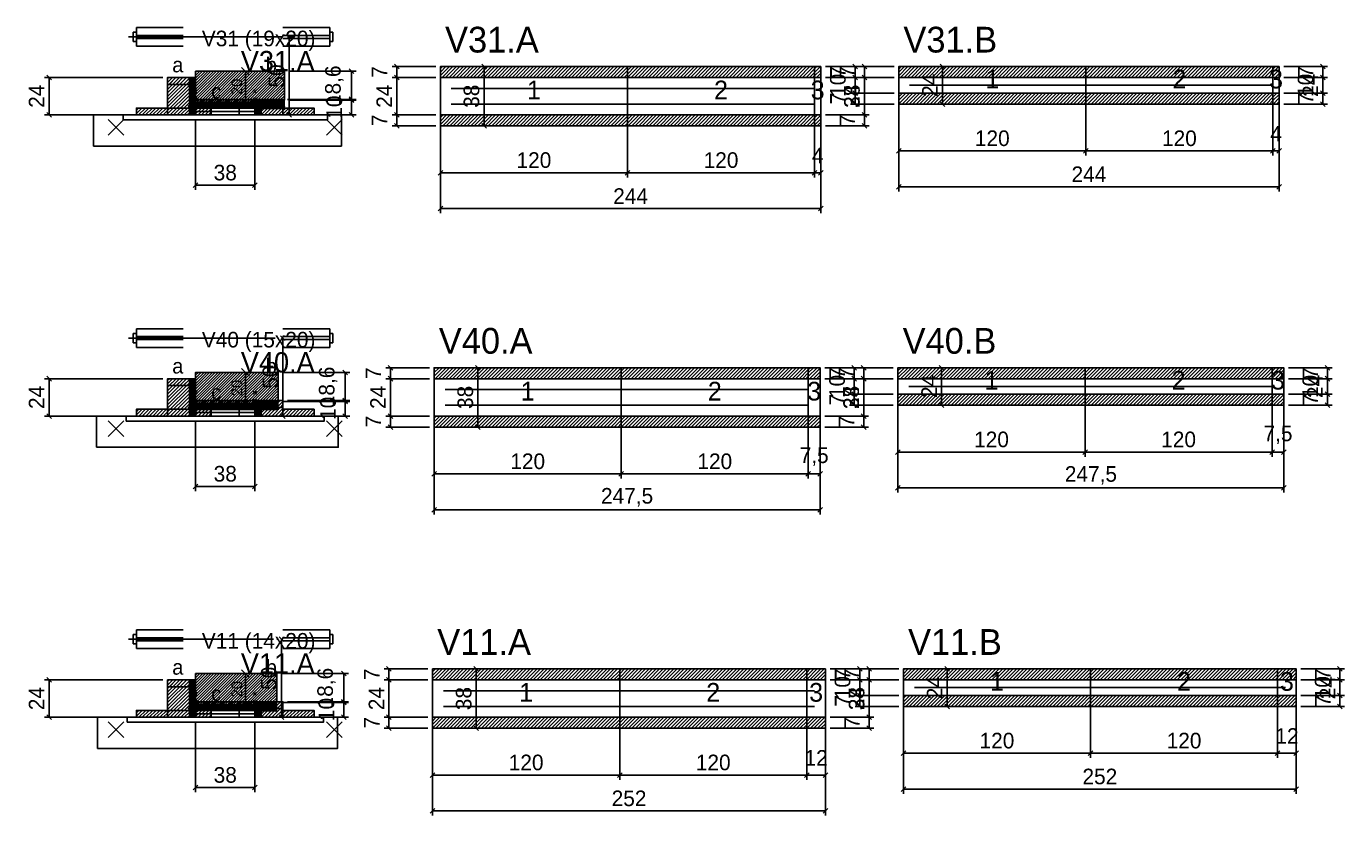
# Model space of a CAD drawing. Extents: x -9000 to 3070, y -7421 to 1250.
# Drawn here: x -69 to 777, y -7421 to -6915 of the extents above; entities that cross this region are included whole.
import ezdxf
from ezdxf.enums import TextEntityAlignment as Align

# ---------------------------------------------------------------- set-up
doc = ezdxf.new("R2010")
doc.units = 0
for name, color, linetype in [('5', 5, 'Continuous'), ('BARRA_ANCORAGEM', 126, 'Continuous'), ('barrote', 126, 'Continuous'), ('CONCRETO', 251, 'Continuous'), ('COTA', 241, 'Continuous'), ('Cota Seção (2x)', 241, 'Continuous'), ('detalhes', 7, 'Continuous'), ('Hachura', 251, 'Continuous'), ('HACHURACONCRETO', 251, 'Continuous'), ('Madeira', 126, 'Continuous'), ('NOMENCLATURA', 7, 'Continuous'), ('Painéis', 200, 'Continuous'), ('presilha', 224, 'Continuous'), ('SARR_2.2x5', 40, 'Continuous'), ('SARR_2.2x7', 40, 'Continuous'), ('SARRAFO_2_2X7', 40, 'Continuous'), ('SCO-___-LAJ', 224, 'Continuous'), ('TENSOR', 224, 'Continuous'), ('Texto Seção', 7, 'Continuous')]:
    doc.layers.add(name, color=color, linetype=linetype)
doc.dimstyles.new('PAINEL', dxfattribs={"dimtxt": 10, "dimasz": 3, "dimexe": 3, "dimexo": 3, "dimgap": 3, "dimtad": 1, "dimblk": 'OBLIQUE', "dimblk1": 'OBLIQUE', "dimcen": 2.5, "dimclrd": 4, "dimclre": 4, "dimclrt": 240, "dimazin": 3, "dimtfac": 1, "dimtmove": 0, "dimatfit": 3})
doc.dimstyles.new('SECAO2X', dxfattribs={"dimtxt": 7, "dimasz": 5, "dimexe": 3, "dimexo": 3, "dimgap": 2, "dimtad": 3, "dimblk": 'OBLIQUE', "dimblk1": 'OBLIQUE', "dimcen": 2.5, "dimclrd": 4, "dimclre": 4, "dimclrt": 1, "dimazin": 3, "dimtfac": 1, "dimtmove": 0, "dimatfit": 3})

# ---------------------------------------------------------------- blocks, each defined once
blk = doc.blocks.new('PAR_ESQ')
for p, q in [((-1, -1), (1, 1)), ((-1, 1), (1, -1))]:
    blk.add_line(p, q)
blk = doc.blocks.new('PAR_FUNDO_ESQ')
for p, q in [((-1, -1), (1, 1)), ((-1, 1), (1, -1))]:
    blk.add_line(p, q)
blk = doc.blocks.new('PAR_FUNDO_DIR')
for p, q in [((-1, -1), (1, 1)), ((-1, 1), (1, -1))]:
    blk.add_line(p, q)
blk = doc.blocks.new('par_int_esq')
for p, q in [((-1, -1), (1, 1)), ((-1, 1), (1, -1))]:
    blk.add_line(p, q)
blk = doc.blocks.new('par_int_dir')
for p, q in [((-1, -1), (1, 1)), ((-1, 1), (1, -1))]:
    blk.add_line(p, q)
blk = doc.blocks.new('_OBLIQUE')
at = {"color": 0, "linetype": 'BYBLOCK'}
blk.add_line((-0.5, -0.5), (0.5, 0.5), dxfattribs=at)

msp = doc.modelspace()

# ---------------------------------------------------------------- hatches: boundary and pattern name
at = {"layer": 'COTA'}
h = msp.add_hatch(dxfattribs=at)
h.set_pattern_fill('ANSI31', scale=0.5)
h.paths.add_polyline_path([(197, -6948), (317, -6948), (317, -6941), (197, -6941)])
h = msp.add_hatch(dxfattribs=at)
h.set_pattern_fill('ANSI31', scale=0.5)
h.paths.add_polyline_path([(317, -6948), (437, -6948), (437, -6941), (317, -6941)])
h = msp.add_hatch(dxfattribs=at)
h.set_pattern_fill('ANSI31', scale=0.5)
h.paths.add_polyline_path([(437, -6948), (441, -6948), (441, -6941), (437, -6941)])
h = msp.add_hatch(dxfattribs=at)
h.set_pattern_fill('ANSI31', scale=0.5)
h.paths.add_polyline_path([(491, -6948), (611, -6948), (611, -6941), (491, -6941)])
h = msp.add_hatch(dxfattribs=at)
h.set_pattern_fill('ANSI31', scale=0.5)
h.paths.add_polyline_path([(611, -6948), (731, -6948), (731, -6941), (611, -6941)])
h = msp.add_hatch(dxfattribs=at)
h.set_pattern_fill('ANSI31', scale=0.5)
h.paths.add_polyline_path([(731, -6948), (735, -6948), (735, -6941), (731, -6941)])
h = msp.add_hatch(dxfattribs=at)
h.set_pattern_fill('ANSI31', scale=0.4)
h.paths.add_polyline_path([(40, -6964), (40, -6944), (97, -6944), (97, -6962.6), (78, -6962.6), (78, -6964)])
h = msp.add_hatch(dxfattribs=at)
h.set_pattern_fill('ANSI31', scale=0.5)
h.paths.add_polyline_path([(491, -6965), (611, -6965), (611, -6958), (491, -6958)])
h = msp.add_hatch(dxfattribs=at)
h.set_pattern_fill('ANSI31', scale=0.5)
h.paths.add_polyline_path([(611, -6965), (731, -6965), (731, -6958), (611, -6958)])
h = msp.add_hatch(dxfattribs=at)
h.set_pattern_fill('ANSI31', scale=0.5)
h.paths.add_polyline_path([(731, -6965), (735, -6965), (735, -6958), (731, -6958)])
h = msp.add_hatch(dxfattribs=at)
h.set_pattern_fill('ANSI31', scale=0.5)
h.paths.add_polyline_path([(197, -6979), (317, -6979), (317, -6972), (197, -6972)])
h = msp.add_hatch(dxfattribs=at)
h.set_pattern_fill('ANSI31', scale=0.5)
h.paths.add_polyline_path([(317, -6979), (437, -6979), (437, -6972), (317, -6972)])
h = msp.add_hatch(dxfattribs=at)
h.set_pattern_fill('ANSI31', scale=0.5)
h.paths.add_polyline_path([(437, -6979), (441, -6979), (441, -6972), (437, -6972)])
h = msp.add_hatch(dxfattribs=at)
h.set_pattern_fill('ANSI31', scale=0.5)
h.paths.add_polyline_path([(193, -7141), (313, -7141), (313, -7134), (193, -7134)])
h = msp.add_hatch(dxfattribs=at)
h.set_pattern_fill('ANSI31', scale=0.5)
h.paths.add_polyline_path([(313, -7141), (433, -7141), (433, -7134), (313, -7134)])
h = msp.add_hatch(dxfattribs=at)
h.set_pattern_fill('ANSI31', scale=0.5)
h.paths.add_polyline_path([(433, -7141), (440.5, -7141), (440.5, -7134), (433, -7134)])
h = msp.add_hatch(dxfattribs=at)
h.set_pattern_fill('ANSI31', scale=0.5)
h.paths.add_polyline_path([(490.5, -7141), (610.5, -7141), (610.5, -7134), (490.5, -7134)])
h = msp.add_hatch(dxfattribs=at)
h.set_pattern_fill('ANSI31', scale=0.5)
h.paths.add_polyline_path([(610.5, -7141), (730.5, -7141), (730.5, -7134), (610.5, -7134)])
h = msp.add_hatch(dxfattribs=at)
h.set_pattern_fill('ANSI31', scale=0.5)
h.paths.add_polyline_path([(730.5, -7141), (738, -7141), (738, -7134), (730.5, -7134)])
h = msp.add_hatch(dxfattribs=at)
h.set_pattern_fill('ANSI31', scale=0.4)
h.paths.add_polyline_path([(40, -7157), (40, -7137), (93, -7137), (93, -7155.6), (78, -7155.6), (78, -7157)])
h = msp.add_hatch(dxfattribs=at)
h.set_pattern_fill('ANSI31', scale=0.5)
h.paths.add_polyline_path([(490.5, -7158), (610.5, -7158), (610.5, -7151), (490.5, -7151)])
h = msp.add_hatch(dxfattribs=at)
h.set_pattern_fill('ANSI31', scale=0.5)
h.paths.add_polyline_path([(610.5, -7158), (730.5, -7158), (730.5, -7151), (610.5, -7151)])
h = msp.add_hatch(dxfattribs=at)
h.set_pattern_fill('ANSI31', scale=0.5)
h.paths.add_polyline_path([(730.5, -7158), (738, -7158), (738, -7151), (730.5, -7151)])
h = msp.add_hatch(dxfattribs=at)
h.set_pattern_fill('ANSI31', scale=0.5)
h.paths.add_polyline_path([(193, -7172), (313, -7172), (313, -7165), (193, -7165)])
h = msp.add_hatch(dxfattribs=at)
h.set_pattern_fill('ANSI31', scale=0.5)
h.paths.add_polyline_path([(313, -7172), (433, -7172), (433, -7165), (313, -7165)])
h = msp.add_hatch(dxfattribs=at)
h.set_pattern_fill('ANSI31', scale=0.5)
h.paths.add_polyline_path([(433, -7172), (440.5, -7172), (440.5, -7165), (433, -7165)])
h = msp.add_hatch(dxfattribs=at)
h.set_pattern_fill('ANSI31', scale=0.4)
h.paths.add_polyline_path([(40, -7350), (40, -7330), (92, -7330), (92, -7348.6), (78, -7348.6), (78, -7350)])
h = msp.add_hatch(dxfattribs=at)
h.set_pattern_fill('ANSI31', scale=0.5)
h.paths.add_polyline_path([(192, -7334), (312, -7334), (312, -7327), (192, -7327)])
h = msp.add_hatch(dxfattribs=at)
h.set_pattern_fill('ANSI31', scale=0.5)
h.paths.add_polyline_path([(312, -7334), (432, -7334), (432, -7327), (312, -7327)])
h = msp.add_hatch(dxfattribs=at)
h.set_pattern_fill('ANSI31', scale=0.5)
h.paths.add_polyline_path([(432, -7334), (444, -7334), (444, -7327), (432, -7327)])
h = msp.add_hatch(dxfattribs=at)
h.set_pattern_fill('ANSI31', scale=0.5)
h.paths.add_polyline_path([(494, -7334), (614, -7334), (614, -7327), (494, -7327)])
h = msp.add_hatch(dxfattribs=at)
h.set_pattern_fill('ANSI31', scale=0.5)
h.paths.add_polyline_path([(614, -7334), (734, -7334), (734, -7327), (614, -7327)])
h = msp.add_hatch(dxfattribs=at)
h.set_pattern_fill('ANSI31', scale=0.5)
h.paths.add_polyline_path([(734, -7334), (746, -7334), (746, -7327), (734, -7327)])
h = msp.add_hatch(dxfattribs=at)
h.set_pattern_fill('ANSI31', scale=0.5)
h.paths.add_polyline_path([(494, -7351), (614, -7351), (614, -7344), (494, -7344)])
h = msp.add_hatch(dxfattribs=at)
h.set_pattern_fill('ANSI31', scale=0.5)
h.paths.add_polyline_path([(614, -7351), (734, -7351), (734, -7344), (614, -7344)])
h = msp.add_hatch(dxfattribs=at)
h.set_pattern_fill('ANSI31', scale=0.5)
h.paths.add_polyline_path([(734, -7351), (746, -7351), (746, -7344), (734, -7344)])
h = msp.add_hatch(dxfattribs=at)
h.set_pattern_fill('ANSI31', scale=0.5)
h.paths.add_polyline_path([(192, -7365), (312, -7365), (312, -7358), (192, -7358)])
h = msp.add_hatch(dxfattribs=at)
h.set_pattern_fill('ANSI31', scale=0.5)
h.paths.add_polyline_path([(312, -7365), (432, -7365), (432, -7358), (312, -7358)])
h = msp.add_hatch(dxfattribs=at)
h.set_pattern_fill('ANSI31', scale=0.5)
h.paths.add_polyline_path([(432, -7365), (444, -7365), (444, -7358), (432, -7358)])
at = {"layer": 'Hachura'}
h = msp.add_hatch(dxfattribs=at)
h.set_pattern_fill('ANSI31', scale=0.5)
h.paths.add_polyline_path([(22, -6972), (36, -6972), (36, -6948), (22, -6948)])
h = msp.add_hatch(dxfattribs=at)
h.set_pattern_fill('ANSI31', scale=0.5)
h.paths.add_polyline_path([(22, -6952.4), (36, -6952.4), (36, -6948), (22, -6948)])
h = msp.add_hatch(dxfattribs=at)
h.set_pattern_fill('SOLID')
h.paths.add_polyline_path([(36, -6972), (40, -6972), (40, -6948), (36, -6948)])
h = msp.add_hatch(dxfattribs=at)
h.set_pattern_fill('SOLID')
h.paths.add_polyline_path([(40, -6967.6), (78, -6967.6), (78, -6964), (40, -6964)])
h = msp.add_hatch(dxfattribs=at)
h.set_pattern_fill('SOLID')
h.paths.add_polyline_path([(78, -6972), (82, -6972), (82, -6962), (78, -6962)])
h = msp.add_hatch(dxfattribs=at)
h.set_pattern_fill('SOLID')
h.paths.add_polyline_path([(78, -6962), (97, -6962), (97, -6968), (78, -6968)])
h = msp.add_hatch(dxfattribs=at)
h.set_pattern_fill('ANSI31', scale=0.5)
h.paths.add_polyline_path([(82, -6972), (96, -6972), (96, -6962), (82, -6962)])
h = msp.add_hatch(dxfattribs=at)
h.set_pattern_fill('ANSI31', scale=0.5)
h.paths.add_polyline_path([(82, -6966.4), (96, -6966.4), (96, -6962), (82, -6962)])
h = msp.add_hatch(dxfattribs=at)
h.set_pattern_fill('ANSI31', scale=0.5)
h.paths.add_polyline_path([(2, -6972), (22, -6972), (22, -6967.6), (2, -6967.6)])
h = msp.add_hatch(dxfattribs=at)
h.set_pattern_fill('ANSI31', scale=0.5)
h.paths.add_polyline_path([(40, -6972), (50, -6972), (50, -6967.6), (40, -6967.6)])
h = msp.add_hatch(dxfattribs=at)
h.set_pattern_fill('ANSI31', scale=0.5)
h.paths.add_polyline_path([(96, -6972), (116, -6972), (116, -6967.6), (96, -6967.6)])
h = msp.add_hatch(dxfattribs=at)
h.set_pattern_fill('ANSI31', scale=0.5)
h.paths.add_polyline_path([(22, -7165), (36, -7165), (36, -7141), (22, -7141)])
h = msp.add_hatch(dxfattribs=at)
h.set_pattern_fill('ANSI31', scale=0.5)
h.paths.add_polyline_path([(22, -7145.4), (36, -7145.4), (36, -7141), (22, -7141)])
h = msp.add_hatch(dxfattribs=at)
h.set_pattern_fill('SOLID')
h.paths.add_polyline_path([(36, -7165), (40, -7165), (40, -7141), (36, -7141)])
h = msp.add_hatch(dxfattribs=at)
h.set_pattern_fill('ANSI31', scale=0.5)
h.paths.add_polyline_path([(2, -7165), (22, -7165), (22, -7160.6), (2, -7160.6)])
h = msp.add_hatch(dxfattribs=at)
h.set_pattern_fill('SOLID')
h.paths.add_polyline_path([(40, -7160.6), (78, -7160.6), (78, -7157), (40, -7157)])
h = msp.add_hatch(dxfattribs=at)
h.set_pattern_fill('ANSI31', scale=0.5)
h.paths.add_polyline_path([(40, -7165), (50, -7165), (50, -7160.6), (40, -7160.6)])
h = msp.add_hatch(dxfattribs=at)
h.set_pattern_fill('SOLID')
h.paths.add_polyline_path([(78, -7165), (82, -7165), (82, -7155), (78, -7155)])
h = msp.add_hatch(dxfattribs=at)
h.set_pattern_fill('SOLID')
h.paths.add_polyline_path([(78, -7155), (93, -7155), (93, -7161), (78, -7161)])
h = msp.add_hatch(dxfattribs=at)
h.set_pattern_fill('ANSI31', scale=0.5)
h.paths.add_polyline_path([(82, -7165), (96, -7165), (96, -7155), (82, -7155)])
h = msp.add_hatch(dxfattribs=at)
h.set_pattern_fill('ANSI31', scale=0.5)
h.paths.add_polyline_path([(82, -7159.4), (96, -7159.4), (96, -7155), (82, -7155)])
h = msp.add_hatch(dxfattribs=at)
h.set_pattern_fill('ANSI31', scale=0.5)
h.paths.add_polyline_path([(96, -7165), (116, -7165), (116, -7160.6), (96, -7160.6)])
h = msp.add_hatch(dxfattribs=at)
h.set_pattern_fill('ANSI31', scale=0.5)
h.paths.add_polyline_path([(22, -7358), (36, -7358), (36, -7334), (22, -7334)])
h = msp.add_hatch(dxfattribs=at)
h.set_pattern_fill('ANSI31', scale=0.5)
h.paths.add_polyline_path([(22, -7338.4), (36, -7338.4), (36, -7334), (22, -7334)])
h = msp.add_hatch(dxfattribs=at)
h.set_pattern_fill('SOLID')
h.paths.add_polyline_path([(36, -7358), (40, -7358), (40, -7334), (36, -7334)])
h = msp.add_hatch(dxfattribs=at)
h.set_pattern_fill('ANSI31', scale=0.5)
h.paths.add_polyline_path([(2, -7358), (22, -7358), (22, -7353.6), (2, -7353.6)])
h = msp.add_hatch(dxfattribs=at)
h.set_pattern_fill('SOLID')
h.paths.add_polyline_path([(40, -7353.6), (78, -7353.6), (78, -7350), (40, -7350)])
h = msp.add_hatch(dxfattribs=at)
h.set_pattern_fill('ANSI31', scale=0.5)
h.paths.add_polyline_path([(40, -7358), (50, -7358), (50, -7353.6), (40, -7353.6)])
h = msp.add_hatch(dxfattribs=at)
h.set_pattern_fill('SOLID')
h.paths.add_polyline_path([(78, -7358), (82, -7358), (82, -7348), (78, -7348)])
h = msp.add_hatch(dxfattribs=at)
h.set_pattern_fill('SOLID')
h.paths.add_polyline_path([(78, -7348), (92, -7348), (92, -7354), (78, -7354)])
h = msp.add_hatch(dxfattribs=at)
h.set_pattern_fill('ANSI31', scale=0.5)
h.paths.add_polyline_path([(82, -7358), (96, -7358), (96, -7348), (82, -7348)])
h = msp.add_hatch(dxfattribs=at)
h.set_pattern_fill('ANSI31', scale=0.5)
h.paths.add_polyline_path([(82, -7352.4), (96, -7352.4), (96, -7348), (82, -7348)])
h = msp.add_hatch(dxfattribs=at)
h.set_pattern_fill('ANSI31', scale=0.5)
h.paths.add_polyline_path([(96, -7358), (116, -7358), (116, -7353.6), (96, -7353.6)])
at = {"layer": 'HACHURACONCRETO'}
h = msp.add_hatch(dxfattribs=at)
h.set_pattern_fill('ANSI31', scale=0.3)
h.paths.add_polyline_path([(40, -6967.6), (78, -6967.6), (78, -6962), (40, -6962)])
h = msp.add_hatch(dxfattribs=at)
h.set_pattern_fill('ANSI31', scale=0.3)
h.paths.add_polyline_path([(40, -7160.6), (78, -7160.6), (78, -7155), (40, -7155)])
h = msp.add_hatch(dxfattribs=at)
h.set_pattern_fill('ANSI31', scale=0.3)
h.paths.add_polyline_path([(40, -7353.6), (78, -7353.6), (78, -7348), (40, -7348)])

# ---------------------------------------------------------------- linework, layer by layer
for p, q in [((2, -6916), (32, -6916)), ((2, -6916), (2, -6928)), ((96, -6916), (126, -6916)), ((126, -6916), (126, -6928)), ((0, -6919), (0, -6925)), ((2, -6919), (0, -6919)), ((2, -6925), (0, -6925)), ((2, -6921), (32, -6921)), ((2, -6923), (32, -6923)), ((96, -6921), (126, -6921)), ((96, -6923), (126, -6923)), ((126, -6919), (128, -6919)), ((126, -6925), (128, -6925)), ((128, -6919), (128, -6925)), ((2, -6928), (32, -6928)), ((96, -6928), (126, -6928)), ((2, -7109), (32, -7109)), ((2, -7109), (2, -7121)), ((96, -7109), (126, -7109)), ((126, -7109), (126, -7121)), ((0, -7112), (0, -7118)), ((2, -7112), (0, -7112)), ((2, -7118), (0, -7118)), ((2, -7114), (32, -7114)), ((2, -7116), (32, -7116)), ((96, -7114), (126, -7114)), ((96, -7116), (126, -7116)), ((126, -7112), (128, -7112)), ((126, -7118), (128, -7118)), ((128, -7112), (128, -7118)), ((2, -7121), (32, -7121)), ((96, -7121), (126, -7121)), ((0, -7305), (0, -7311)), ((2, -7305), (0, -7305)), ((2, -7302), (32, -7302)), ((2, -7302), (2, -7314)), ((96, -7302), (126, -7302)), ((126, -7302), (126, -7314)), ((126, -7305), (128, -7305)), ((128, -7305), (128, -7311)), ((2, -7311), (0, -7311)), ((2, -7307), (32, -7307)), ((2, -7309), (32, -7309)), ((2, -7314), (32, -7314)), ((96, -7307), (126, -7307)), ((96, -7309), (126, -7309)), ((96, -7314), (126, -7314)), ((126, -7311), (128, -7311))]:
    msp.add_line(p, q)
at = {"layer": 'BARRA_ANCORAGEM'}
for p, q in [((40, -6964.3), (78, -6964.3)), ((40, -6966.3), (40, -6964.3)), ((40, -6966.3), (78, -6966.3)), ((78, -6966.3), (78, -6964.3)), ((40, -6967.7), (78, -6967.7)), ((40, -6969.7), (40, -6967.7)), ((40, -6969.7), (78, -6969.7)), ((78, -6969.7), (78, -6967.7)), ((40, -7157.3), (78, -7157.3)), ((40, -7159.3), (40, -7157.3)), ((40, -7159.3), (78, -7159.3)), ((40, -7160.7), (78, -7160.7)), ((40, -7162.7), (40, -7160.7)), ((78, -7159.3), (78, -7157.3)), ((78, -7162.7), (78, -7160.7)), ((40, -7162.7), (78, -7162.7)), ((40, -7350.3), (78, -7350.3)), ((40, -7352.3), (40, -7350.3)), ((40, -7352.3), (78, -7352.3)), ((40, -7353.7), (78, -7353.7)), ((40, -7355.7), (40, -7353.7)), ((40, -7355.7), (78, -7355.7)), ((78, -7352.3), (78, -7350.3)), ((78, -7355.7), (78, -7353.7))]:
    msp.add_line(p, q, dxfattribs=at)
at = {"layer": 'barrote'}
for points in [[(-25.5, -6992), (133.5, -6992), (133.5, -6972), (-25.5, -6972)], [(-23.5, -7185), (131.5, -7185), (131.5, -7165), (-23.5, -7165)], [(-23, -7378), (131, -7378), (131, -7358), (-23, -7358)]]:
    msp.add_lwpolyline(points, close=True, dxfattribs=at)
at = {"layer": 'CONCRETO'}
for points in [[(40, -6964), (40, -6944), (97, -6944), (97, -6962.6), (78, -6962.6), (78, -6964)], [(40, -7157), (40, -7137), (93, -7137), (93, -7155.6), (78, -7155.6), (78, -7157)], [(40, -7350), (40, -7330), (92, -7330), (92, -7348.6), (78, -7348.6), (78, -7350)]]:
    msp.add_lwpolyline(points, close=True, dxfattribs=at)
at = {"layer": 'HACHURACONCRETO'}
for points in [[(40, -6967.6), (78, -6967.6), (78, -6962), (40, -6962)], [(40, -7160.6), (78, -7160.6), (78, -7155), (40, -7155)], [(40, -7353.6), (78, -7353.6), (78, -7348), (40, -7348)]]:
    msp.add_lwpolyline(points, close=True, dxfattribs=at)
at = {"layer": 'Madeira'}
for points in [[(22, -6972), (36, -6972), (36, -6948), (22, -6948)], [(22, -6952.4), (36, -6952.4), (36, -6948), (22, -6948)], [(82, -6972), (96, -6972), (96, -6962), (82, -6962)], [(82, -6966.4), (96, -6966.4), (96, -6962), (82, -6962)], [(2, -6972), (22, -6972), (22, -6967.6), (2, -6967.6)], [(22, -6972), (36, -6972), (36, -6967.6), (22, -6967.6)], [(40, -6972), (50, -6972), (50, -6967.6), (40, -6967.6)], [(68, -6972), (78, -6972), (78, -6967.6), (68, -6967.6)], [(96, -6972), (116, -6972), (116, -6967.6), (96, -6967.6)], [(22, -7165), (36, -7165), (36, -7141), (22, -7141)], [(22, -7145.4), (36, -7145.4), (36, -7141), (22, -7141)], [(2, -7165), (22, -7165), (22, -7160.6), (2, -7160.6)], [(22, -7165), (36, -7165), (36, -7160.6), (22, -7160.6)], [(40, -7165), (50, -7165), (50, -7160.6), (40, -7160.6)], [(68, -7165), (78, -7165), (78, -7160.6), (68, -7160.6)], [(82, -7165), (96, -7165), (96, -7155), (82, -7155)], [(82, -7159.4), (96, -7159.4), (96, -7155), (82, -7155)], [(96, -7165), (116, -7165), (116, -7160.6), (96, -7160.6)], [(22, -7358), (36, -7358), (36, -7334), (22, -7334)], [(22, -7338.4), (36, -7338.4), (36, -7334), (22, -7334)], [(2, -7358), (22, -7358), (22, -7353.6), (2, -7353.6)], [(22, -7358), (36, -7358), (36, -7353.6), (22, -7353.6)], [(40, -7358), (50, -7358), (50, -7353.6), (40, -7353.6)], [(68, -7358), (78, -7358), (78, -7353.6), (68, -7353.6)], [(82, -7358), (96, -7358), (96, -7348), (82, -7348)], [(82, -7352.4), (96, -7352.4), (96, -7348), (82, -7348)], [(96, -7358), (116, -7358), (116, -7353.6), (96, -7353.6)]]:
    msp.add_lwpolyline(points, close=True, dxfattribs=at)
at = {"layer": 'Painéis'}
for p, q in [((197, -6948), (317, -6948)), ((197, -6972), (197, -6948)), ((317, -6972), (317, -6948)), ((317, -6972), (317, -6948)), ((317, -6948), (437, -6948)), ((317, -6972), (317, -6948)), ((437, -6972), (437, -6948)), ((437, -6972), (437, -6948)), ((437, -6948), (441, -6948)), ((437, -6972), (437, -6948)), ((441, -6972), (441, -6948)), ((491, -6948), (611, -6948)), ((491, -6958), (491, -6948)), ((611, -6958), (611, -6948)), ((611, -6958), (611, -6948)), ((611, -6948), (731, -6948)), ((611, -6958), (611, -6948)), ((731, -6958), (731, -6948)), ((731, -6958), (731, -6948)), ((731, -6948), (735, -6948)), ((731, -6958), (731, -6948)), ((735, -6958), (735, -6948)), ((491, -6958), (611, -6958)), ((611, -6958), (731, -6958)), ((731, -6958), (735, -6958)), ((197, -6972), (317, -6972)), ((317, -6972), (437, -6972)), ((437, -6972), (441, -6972)), ((193, -7141), (313, -7141)), ((193, -7165), (193, -7141)), ((313, -7165), (313, -7141)), ((313, -7165), (313, -7141)), ((313, -7141), (433, -7141)), ((313, -7165), (313, -7141)), ((433, -7165), (433, -7141)), ((433, -7165), (433, -7141)), ((433, -7141), (440.5, -7141)), ((433, -7165), (433, -7141)), ((440.5, -7165), (440.5, -7141)), ((490.5, -7141), (610.5, -7141)), ((490.5, -7151), (490.5, -7141)), ((610.5, -7151), (610.5, -7141)), ((610.5, -7151), (610.5, -7141)), ((610.5, -7141), (730.5, -7141)), ((610.5, -7151), (610.5, -7141)), ((730.5, -7151), (730.5, -7141)), ((730.5, -7151), (730.5, -7141)), ((730.5, -7141), (738, -7141)), ((730.5, -7151), (730.5, -7141)), ((738, -7151), (738, -7141)), ((490.5, -7151), (610.5, -7151)), ((610.5, -7151), (730.5, -7151)), ((730.5, -7151), (738, -7151)), ((193, -7165), (313, -7165)), ((313, -7165), (433, -7165)), ((433, -7165), (440.5, -7165)), ((192, -7334), (312, -7334)), ((192, -7358), (192, -7334)), ((312, -7358), (312, -7334)), ((312, -7358), (312, -7334)), ((312, -7334), (432, -7334)), ((312, -7358), (312, -7334)), ((432, -7358), (432, -7334)), ((432, -7358), (432, -7334)), ((432, -7334), (444, -7334)), ((432, -7358), (432, -7334)), ((444, -7358), (444, -7334)), ((494, -7334), (614, -7334)), ((494, -7344), (494, -7334)), ((614, -7344), (614, -7334)), ((614, -7344), (614, -7334)), ((614, -7334), (734, -7334)), ((614, -7344), (614, -7334)), ((734, -7344), (734, -7334)), ((734, -7344), (734, -7334)), ((734, -7334), (746, -7334)), ((734, -7344), (734, -7334)), ((746, -7344), (746, -7334)), ((494, -7344), (614, -7344)), ((614, -7344), (734, -7344)), ((734, -7344), (746, -7344)), ((192, -7358), (312, -7358)), ((312, -7358), (432, -7358)), ((432, -7358), (444, -7358))]:
    msp.add_line(p, q, dxfattribs=at)
for points in [[(36, -6972), (40, -6972), (40, -6948), (36, -6948)], [(40, -6967.6), (78, -6967.6), (78, -6964), (40, -6964)], [(78, -6972), (82, -6972), (82, -6962), (78, -6962)], [(78, -6962), (97, -6962), (97, -6962.6), (78, -6962.6)], [(36, -7165), (40, -7165), (40, -7141), (36, -7141)], [(40, -7160.6), (78, -7160.6), (78, -7157), (40, -7157)], [(78, -7165), (82, -7165), (82, -7155), (78, -7155)], [(78, -7155), (93, -7155), (93, -7155.6), (78, -7155.6)], [(36, -7358), (40, -7358), (40, -7334), (36, -7334)], [(40, -7353.6), (78, -7353.6), (78, -7350), (40, -7350)], [(78, -7358), (82, -7358), (82, -7348), (78, -7348)], [(78, -7348), (92, -7348), (92, -7348.6), (78, -7348.6)]]:
    msp.add_lwpolyline(points, close=True, dxfattribs=at)
at = {"layer": 'presilha'}
for p, q in [((-16, -6985), (-6, -6975)), ((-16, -6975), (-6, -6985)), ((124, -6985), (134, -6975)), ((124, -6975), (134, -6985)), ((-16, -7178), (-6, -7168)), ((-16, -7168), (-6, -7178)), ((124, -7178), (134, -7168)), ((124, -7168), (134, -7178)), ((-16, -7371), (-6, -7361)), ((-16, -7361), (-6, -7371)), ((124, -7371), (134, -7361)), ((124, -7361), (134, -7371))]:
    msp.add_line(p, q, dxfattribs=at)
at = {"layer": 'SARR_2.2x5'}
for points in [[(498, -6953), (611, -6953)], [(498, -6953), (611, -6953)], [(611, -6953), (731, -6953)], [(611, -6953), (731, -6953)], [(497.5, -7146), (610.5, -7146)], [(497.5, -7146), (610.5, -7146)], [(610.5, -7146), (730.5, -7146)], [(610.5, -7146), (730.5, -7146)], [(501, -7339), (614, -7339)], [(501, -7339), (614, -7339)], [(614, -7339), (734, -7339)], [(614, -7339), (734, -7339)], [(734, -7339), (739, -7339)], [(734, -7339), (739, -7339)]]:
    msp.add_lwpolyline(points, dxfattribs=at)
at = {"layer": 'SARR_2.2x7'}
for points in [[(204, -6955), (317, -6955)], [(204, -6955), (317, -6955)], [(317, -6955), (437, -6955)], [(317, -6955), (437, -6955)], [(204, -6965), (317, -6965)], [(204, -6965), (317, -6965)], [(317, -6965), (437, -6965)], [(317, -6965), (437, -6965)], [(200, -7148), (313, -7148)], [(200, -7148), (313, -7148)], [(313, -7148), (433, -7148)], [(313, -7148), (433, -7148)], [(200, -7158), (313, -7158)], [(200, -7158), (313, -7158)], [(313, -7158), (433, -7158)], [(313, -7158), (433, -7158)], [(199, -7341), (312, -7341)], [(199, -7341), (312, -7341)], [(312, -7341), (432, -7341)], [(312, -7341), (432, -7341)], [(432, -7341), (437, -7341)], [(432, -7341), (437, -7341)], [(199, -7351), (312, -7351)], [(199, -7351), (312, -7351)], [(312, -7351), (432, -7351)], [(312, -7351), (432, -7351)], [(432, -7351), (437, -7351)], [(432, -7351), (437, -7351)]]:
    msp.add_lwpolyline(points, dxfattribs=at)
at = {"layer": 'SARRAFO_2_2X7'}
for p, q in [((36, -6957.2), (36, -6952.8)), ((36, -6952.8), (40, -6952.8)), ((36, -6957.2), (40, -6957.2)), ((40, -6957.2), (40, -6952.8)), ((36, -6967.2), (36, -6962.8)), ((36, -6962.8), (40, -6962.8)), ((36, -6967.2), (40, -6967.2)), ((40, -6967.2), (40, -6962.8)), ((78, -6969.2), (78, -6964.8)), ((78, -6964.8), (82, -6964.8)), ((82, -6969.2), (82, -6964.8)), ((78, -6969.2), (82, -6969.2)), ((36, -7150.2), (36, -7145.8)), ((36, -7145.8), (40, -7145.8)), ((36, -7150.2), (40, -7150.2)), ((40, -7150.2), (40, -7145.8)), ((36, -7160.2), (36, -7155.8)), ((36, -7155.8), (40, -7155.8)), ((36, -7160.2), (40, -7160.2)), ((40, -7160.2), (40, -7155.8)), ((78, -7162.2), (78, -7157.8)), ((78, -7157.8), (82, -7157.8)), ((82, -7162.2), (82, -7157.8)), ((78, -7162.2), (82, -7162.2)), ((36, -7343.2), (36, -7338.8)), ((36, -7338.8), (40, -7338.8)), ((40, -7343.2), (40, -7338.8)), ((36, -7343.2), (40, -7343.2)), ((36, -7353.2), (36, -7348.8)), ((36, -7348.8), (40, -7348.8)), ((36, -7353.2), (40, -7353.2)), ((40, -7353.2), (40, -7348.8)), ((78, -7355.2), (78, -7350.8)), ((78, -7350.8), (82, -7350.8)), ((78, -7355.2), (82, -7355.2)), ((82, -7355.2), (82, -7350.8))]:
    msp.add_line(p, q, dxfattribs=at)
at = {"layer": 'SCO-___-LAJ'}
for points in [[(197, -6948), (317, -6948), (317, -6941), (197, -6941)], [(317, -6948), (437, -6948), (437, -6941), (317, -6941)], [(437, -6948), (441, -6948), (441, -6941), (437, -6941)], [(491, -6948), (611, -6948), (611, -6941), (491, -6941)], [(611, -6948), (731, -6948), (731, -6941), (611, -6941)], [(731, -6948), (735, -6948), (735, -6941), (731, -6941)], [(491, -6965), (611, -6965), (611, -6958), (491, -6958)], [(611, -6965), (731, -6965), (731, -6958), (611, -6958)], [(731, -6965), (735, -6965), (735, -6958), (731, -6958)], [(-6.5, -6975.2), (124.5, -6975.2), (124.5, -6972), (-6.5, -6972)], [(197, -6979), (317, -6979), (317, -6972), (197, -6972)], [(317, -6979), (437, -6979), (437, -6972), (317, -6972)], [(437, -6979), (441, -6979), (441, -6972), (437, -6972)], [(193, -7141), (313, -7141), (313, -7134), (193, -7134)], [(313, -7141), (433, -7141), (433, -7134), (313, -7134)], [(433, -7141), (440.5, -7141), (440.5, -7134), (433, -7134)], [(490.5, -7141), (610.5, -7141), (610.5, -7134), (490.5, -7134)], [(610.5, -7141), (730.5, -7141), (730.5, -7134), (610.5, -7134)], [(730.5, -7141), (738, -7141), (738, -7134), (730.5, -7134)], [(490.5, -7158), (610.5, -7158), (610.5, -7151), (490.5, -7151)], [(610.5, -7158), (730.5, -7158), (730.5, -7151), (610.5, -7151)], [(730.5, -7158), (738, -7158), (738, -7151), (730.5, -7151)], [(-4.5, -7168.2), (122.5, -7168.2), (122.5, -7165), (-4.5, -7165)], [(193, -7172), (313, -7172), (313, -7165), (193, -7165)], [(313, -7172), (433, -7172), (433, -7165), (313, -7165)], [(433, -7172), (440.5, -7172), (440.5, -7165), (433, -7165)], [(192, -7334), (312, -7334), (312, -7327), (192, -7327)], [(312, -7334), (432, -7334), (432, -7327), (312, -7327)], [(432, -7334), (444, -7334), (444, -7327), (432, -7327)], [(494, -7334), (614, -7334), (614, -7327), (494, -7327)], [(614, -7334), (734, -7334), (734, -7327), (614, -7327)], [(734, -7334), (746, -7334), (746, -7327), (734, -7327)], [(494, -7351), (614, -7351), (614, -7344), (494, -7344)], [(614, -7351), (734, -7351), (734, -7344), (614, -7344)], [(734, -7351), (746, -7351), (746, -7344), (734, -7344)], [(-4, -7361.2), (122, -7361.2), (122, -7358), (-4, -7358)], [(192, -7365), (312, -7365), (312, -7358), (192, -7358)], [(312, -7365), (432, -7365), (432, -7358), (312, -7358)], [(432, -7365), (444, -7365), (444, -7358), (432, -7358)]]:
    msp.add_lwpolyline(points, close=True, dxfattribs=at)
at = {"layer": 'TENSOR'}
for p, q in [((-3, -6922), (95, -6922)), ((-3, -7115), (91, -7115)), ((-3, -7308), (90, -7308))]:
    msp.add_line(p, q, dxfattribs=at)

# ---------------------------------------------------------------- block references
at = {"layer": 'Painéis'}
for name, p in [('par_int_esq', (40, -6957)), ('par_int_dir', (78, -6957)), ('PAR_ESQ', (36, -6967)), ('PAR_FUNDO_ESQ', (40, -6962)), ('PAR_FUNDO_DIR', (78, -6962)), ('par_int_esq', (40, -7150)), ('par_int_dir', (78, -7150)), ('PAR_ESQ', (36, -7160)), ('PAR_FUNDO_ESQ', (40, -7155)), ('PAR_FUNDO_DIR', (78, -7155)), ('par_int_esq', (40, -7343)), ('PAR_FUNDO_ESQ', (40, -7348)), ('par_int_dir', (78, -7343)), ('PAR_FUNDO_DIR', (78, -7348)), ('PAR_ESQ', (36, -7353))]:
    msp.add_blockref(name, p, dxfattribs=at)

# ---------------------------------------------------------------- texts
at = {"layer": '5'}
for s, p in [('1', (257, -6956)), ('2', (377, -6956)), ('3', (439, -6956)), ('1', (551, -6949)), ('2', (671, -6949)), ('3', (733, -6949)), ('1', (550.5, -7142)), ('2', (670.5, -7142)), ('3', (734.25, -7142)), ('1', (253, -7149)), ('2', (373, -7149)), ('3', (436.75, -7149)), ('1', (554, -7335)), ('2', (674, -7335)), ('3', (740, -7335)), ('1', (252, -7342)), ('2', (372, -7342)), ('3', (438, -7342))]:
    msp.add_text(s, height=12, dxfattribs=at).set_placement(p, align=Align.MIDDLE_CENTER)
at = {"layer": 'detalhes'}
for s, p in [('a', (25, -6944.7)), ('b', (85, -6944.7)), ('c', (50, -6961.5)), ('b', (85, -7137.7)), ('a', (25, -7137.7)), ('c', (50, -7154.5)), ('b', (85, -7330.7)), ('a', (25, -7330.7)), ('c', (50, -7347.5))]:
    msp.add_text(s, height=9.6, dxfattribs=at).set_placement(p)
at = {"layer": 'NOMENCLATURA'}
for s, p in [('V31.A', (200, -6932)), ('V31.B', (494, -6932)), ('V40.A', (196, -7125)), ('V40.B', (493.5, -7125)), ('V11.A', (195, -7318)), ('V11.B', (497, -7318))]:
    msp.add_text(s, height=16.5, dxfattribs=at).set_placement(p)
at = {"layer": 'Texto Seção'}
for s, height, p in [('V31 (19x20)', 10, (44, -6928)), ('V31.A', 13, (69, -6944)), ('V40 (15x20)', 10, (44, -7121)), ('V40.A', 13, (69, -7137)), ('V11 (14x20)', 10, (44, -7314)), ('V11.A', 13, (69, -7330))]:
    msp.add_text(s, height=height, dxfattribs=at).set_placement(p)

# ---------------------------------------------------------------- dimensions: what is measured, and where the dimension line sits
at = {"layer": 'COTA'}
for base, p1, p2 in [((100, -6972), (96, -6972), (96, -6922)), ((140, -6962.6), (97, -6962.6), (97, -6944)), ((169, -6948), (197, -6948), (197, -6941)), ((225, -6979), (197, -6979), (197, -6941)), ((469, -6979), (441, -6979), (441, -6941)), ((469, -6948), (441, -6948), (441, -6941)), ((463, -6948), (491, -6948), (491, -6941)), ((519, -6965), (491, -6965), (491, -6941)), ((763, -6965), (735, -6965), (735, -6941)), ((763, -6948), (735, -6948), (735, -6941)), ((-54, -6972), (2, -6972), (22, -6948)), ((169, -6972), (197, -6972), (197, -6948)), ((469, -6972), (441, -6972), (441, -6948)), ((463, -6958), (491, -6958), (491, -6948)), ((763, -6958), (735, -6958), (735, -6948)), ((463, -6965), (491, -6965), (491, -6958)), ((763, -6965), (735, -6965), (735, -6958)), ((140, -6972), (96, -6972), (96, -6962)), ((169, -6979), (197, -6979), (197, -6972)), ((469, -6979), (441, -6979), (441, -6972)), ((96, -7165), (96, -7165), (96, -7115)), ((136, -7155.6), (93, -7155.6), (93, -7137)), ((165, -7141), (193, -7141), (193, -7134)), ((221, -7172), (193, -7172), (193, -7134)), ((468.5, -7172), (440.5, -7172), (440.5, -7134)), ((468.5, -7141), (440.5, -7141), (440.5, -7134)), ((462.5, -7141), (490.5, -7141), (490.5, -7134)), ((518.5, -7158), (490.5, -7158), (490.5, -7134)), ((766, -7158), (738, -7158), (738, -7134)), ((766, -7141), (738, -7141), (738, -7134)), ((-54, -7165), (2, -7165), (22, -7141)), ((165, -7165), (193, -7165), (193, -7141)), ((468.5, -7165), (440.5, -7165), (440.5, -7141)), ((462.5, -7151), (490.5, -7151), (490.5, -7141)), ((766, -7151), (738, -7151), (738, -7141)), ((136, -7165), (96, -7165), (96, -7155)), ((462.5, -7158), (490.5, -7158), (490.5, -7151)), ((766, -7158), (738, -7158), (738, -7151)), ((165, -7172), (193, -7172), (193, -7165)), ((468.5, -7172), (440.5, -7172), (440.5, -7165)), ((95, -7358), (96, -7358), (96, -7308)), ((135, -7348.6), (92, -7348.6), (92, -7330)), ((164, -7334), (192, -7334), (192, -7327)), ((220, -7365), (192, -7365), (192, -7327)), ((472, -7365), (444, -7365), (444, -7327)), ((472, -7334), (444, -7334), (444, -7327)), ((466, -7334), (494, -7334), (494, -7327)), ((522, -7351), (494, -7351), (494, -7327)), ((774, -7351), (746, -7351), (746, -7327)), ((774, -7334), (746, -7334), (746, -7327)), ((-54, -7358), (2, -7358), (22, -7334)), ((164, -7358), (192, -7358), (192, -7334)), ((472, -7358), (444, -7358), (444, -7334)), ((466, -7344), (494, -7344), (494, -7334)), ((774, -7344), (746, -7344), (746, -7334)), ((135, -7358), (96, -7358), (96, -7348)), ((466, -7351), (494, -7351), (494, -7344)), ((774, -7351), (746, -7351), (746, -7344)), ((164, -7365), (192, -7365), (192, -7358)), ((472, -7365), (444, -7365), (444, -7358))]:
    msp.add_linear_dim(base=base, p1=p1, p2=p2, angle=90, dimstyle='PAINEL', dxfattribs=at).render()
for base, p1, p2 in [((491, -6995), (491, -6958), (611, -6958)), ((491, -7018), (491, -6958), (735, -6958)), ((611, -6995), (611, -6958), (731, -6958)), ((731, -6995), (731, -6958), (735, -6958)), ((40, -7017), (40, -6972), (78, -6972)), ((197, -7009), (197, -6972), (317, -6972)), ((197, -7032), (197, -6972), (441, -6972)), ((317, -7009), (317, -6972), (437, -6972)), ((437, -7009), (437, -6972), (441, -6972)), ((490.5, -7188), (490.5, -7151), (610.5, -7151)), ((490.5, -7211), (490.5, -7151), (738, -7151)), ((610.5, -7188), (610.5, -7151), (730.5, -7151)), ((730.5, -7188), (730.5, -7151), (738, -7151)), ((40, -7210), (40, -7165), (78, -7165)), ((193, -7202), (193, -7165), (313, -7165)), ((193, -7225), (193, -7165), (440.5, -7165)), ((313, -7202), (313, -7165), (433, -7165)), ((433, -7202), (433, -7165), (440.5, -7165)), ((494, -7381), (494, -7344), (614, -7344)), ((494, -7404), (494, -7344), (746, -7344)), ((614, -7381), (614, -7344), (734, -7344)), ((734, -7381), (734, -7344), (746, -7344)), ((40, -7403), (40, -7358), (78, -7358)), ((192, -7395), (192, -7358), (312, -7358)), ((192, -7418), (192, -7358), (444, -7358)), ((312, -7395), (312, -7358), (432, -7358)), ((432, -7395), (432, -7358), (444, -7358))]:
    msp.add_linear_dim(base=base, p1=p1, p2=p2, dimstyle='PAINEL', dxfattribs=at).render()
at = {"layer": 'Cota Seção (2x)'}
for base, p1, p2 in [((72, -6964), (40, -6964), (40, -6944)), ((72, -7157), (40, -7157), (40, -7137)), ((72, -7350), (40, -7350), (40, -7330))]:
    msp.add_linear_dim(base=base, p1=p1, p2=p2, angle=90, dimstyle='SECAO2X', dxfattribs=at).render()

doc.saveas('drawing.dxf')
